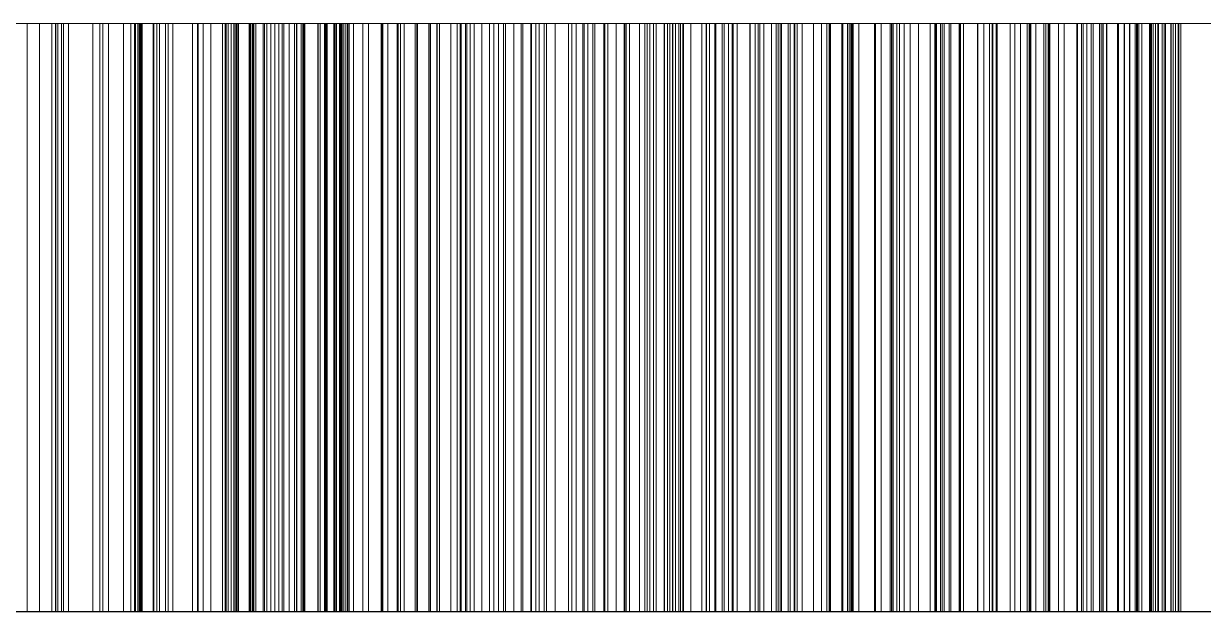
# Model space of a CAD drawing. Header units: millimetres. Extents: x 40 to 1360, y 134 to 546.
# Drawn here: x 325.8416 to 326.2435, y 195.85 to 196.05 of the extents above; entities that cross this region are included whole.
import ezdxf

# ---------------------------------------------------------------- set-up
doc = ezdxf.new("R2010")
doc.units = ezdxf.units.MM
doc.linetypes.add('WP_HIDDEN', pattern=[2.3, 1.5, -0.8])
doc.layers.add('HIDDEN', color=7, linetype='WP_HIDDEN', lineweight=13)
doc.layers.add('VISIBLE', color=7, linetype='CONTINUOUS', lineweight=25)

msp = doc.modelspace()

# ---------------------------------------------------------------- linework, layer by layer
at = {"layer": 'HIDDEN', "ltscale": 2}
for p, q in [((326.1318, 196.05), (325.06045, 196.05)), ((325.27208, 196.05), (326.1318, 196.05)), ((325.80106, 196.05), (325.84283, 196.05)), ((325.84701, 196.05), (325.81701, 196.05)), ((325.81708, 196.05), (325.88697, 196.05)), ((325.81767, 196.05), (325.85244, 196.05)), ((325.82199, 196.05), (325.88165, 196.05)), ((325.85517, 196.05), (325.82318, 196.05)), ((325.85259, 196.05), (325.82318, 196.05)), ((325.8278, 196.05), (325.85326, 196.05)), ((325.828, 196.05), (325.87059, 196.05)), ((325.85696, 196.05), (325.83025, 196.05)), ((325.88794, 196.05), (325.83539, 196.05)), ((325.85124, 196.05), (325.83626, 196.05)), ((325.84042, 196.05), (325.85449, 196.05)), ((325.84078, 196.05), (325.85518, 196.05)), ((325.88119, 196.05), (325.84163, 196.05)), ((325.84283, 196.05), (325.88059, 196.05)), ((325.84283, 195.85), (325.84283, 196.05)), ((325.84701, 195.85), (325.84701, 196.05)), ((325.87937, 196.05), (325.84701, 196.05)), ((325.85124, 195.85), (325.85124, 196.05)), ((325.86519, 196.05), (325.85124, 196.05)), ((325.85244, 195.85), (325.85244, 196.05)), ((325.85244, 196.05), (325.88603, 196.05)), ((325.88132, 196.05), (325.85259, 196.05)), ((325.85259, 195.85), (325.85259, 196.05)), ((325.85326, 195.85), (325.85326, 196.05)), ((325.85326, 196.05), (325.87571, 196.05)), ((325.85449, 196.05), (325.86759, 196.05)), ((325.85449, 195.85), (325.85449, 196.05)), ((325.85517, 195.85), (325.85517, 196.05)), ((325.88573, 196.05), (325.85517, 196.05)), ((325.85518, 195.85), (325.85518, 196.05)), ((325.85518, 196.05), (325.86859, 196.05)), ((325.88202, 196.05), (325.85696, 196.05)), ((325.85696, 195.85), (325.85696, 196.05)), ((325.86519, 195.85), (325.86519, 196.05)), ((325.87811, 196.05), (325.86519, 196.05)), ((325.86759, 196.05), (325.87971, 196.05)), ((325.86759, 195.85), (325.86759, 196.05)), ((325.86859, 195.85), (325.86859, 196.05)), ((325.86859, 196.05), (325.881, 196.05)), ((325.87059, 195.85), (325.87059, 196.05)), ((325.87059, 196.05), (325.91062, 196.05)), ((325.87571, 195.85), (325.87571, 196.05)), ((325.87571, 196.05), (325.89919, 196.05)), ((325.87811, 195.85), (325.87811, 196.05)), ((325.88999, 196.05), (325.87811, 196.05)), ((325.87937, 195.85), (325.87937, 196.05)), ((325.91408, 196.05), (325.87937, 196.05)), ((325.87971, 196.05), (325.89087, 196.05)), ((325.87971, 195.85), (325.87971, 196.05)), ((325.88059, 196.05), (325.91434, 196.05)), ((325.88059, 195.85), (325.88059, 196.05)), ((325.881, 195.85), (325.881, 196.05)), ((325.881, 196.05), (325.89242, 196.05)), ((325.91396, 196.05), (325.88119, 196.05)), ((325.88119, 195.85), (325.88119, 196.05)), ((325.90936, 196.05), (325.88132, 196.05)), ((325.88132, 195.85), (325.88132, 196.05)), ((325.88165, 195.85), (325.88165, 196.05)), ((325.88165, 196.05), (326.16657, 196.05)), ((325.90542, 196.05), (325.88202, 196.05)), ((325.88202, 195.85), (325.88202, 196.05)), ((325.88573, 195.85), (325.88573, 196.05)), ((325.91487, 196.05), (325.88573, 196.05)), ((325.88603, 195.85), (325.88603, 196.05)), ((325.88603, 196.05), (325.91843, 196.05)), ((325.88697, 195.85), (325.88697, 196.05)), ((325.88697, 196.05), (325.92003, 196.05)), ((325.88794, 195.85), (325.88794, 196.05)), ((325.93617, 196.05), (325.88794, 196.05)), ((325.88999, 195.85), (325.88999, 196.05)), ((325.90084, 196.05), (325.88999, 196.05)), ((325.89087, 196.05), (325.90106, 196.05)), ((325.89087, 195.85), (325.89087, 196.05)), ((325.89242, 195.85), (325.89242, 196.05)), ((325.89242, 196.05), (325.90285, 196.05)), ((325.89919, 195.85), (325.89919, 196.05)), ((325.89919, 196.05), (325.92371, 196.05)), ((325.90084, 195.85), (325.90084, 196.05)), ((325.91066, 196.05), (325.90084, 196.05)), ((325.90106, 196.05), (325.91027, 196.05)), ((325.90106, 195.85), (325.90106, 196.05)), ((325.90285, 195.85), (325.90285, 196.05)), ((325.90285, 196.05), (325.91228, 196.05)), ((325.92718, 196.05), (325.90542, 196.05)), ((325.90542, 195.85), (325.90542, 196.05)), ((325.93671, 196.05), (325.90936, 196.05)), ((325.90936, 195.85), (325.90936, 196.05)), ((325.91027, 196.05), (325.91852, 196.05)), ((325.91027, 195.85), (325.91027, 196.05)), ((325.91062, 195.85), (325.91062, 196.05)), ((325.91062, 196.05), (325.94818, 196.05)), ((325.91066, 195.85), (325.91066, 196.05)), ((325.91944, 196.05), (325.91066, 196.05)), ((325.91319, 196.05), (325.91127, 196.05)), ((325.91127, 196.05), (325.91338, 196.05)), ((325.91127, 195.85), (325.91127, 196.05)), ((325.91228, 195.85), (325.91228, 196.05)), ((325.91228, 196.05), (325.92072, 196.05)), ((325.91893, 196.05), (325.91319, 196.05)), ((325.91319, 195.85), (325.91319, 196.05)), ((325.91338, 196.05), (325.9197, 196.05)), ((325.91338, 195.85), (325.91338, 196.05)), ((325.94496, 196.05), (325.91396, 196.05)), ((325.91396, 195.85), (325.91396, 196.05)), ((325.91408, 195.85), (325.91408, 196.05)), ((325.95115, 196.05), (325.91408, 196.05)), ((325.91434, 196.05), (325.92971, 196.05)), ((325.91434, 195.85), (325.91434, 196.05)), ((325.91487, 195.85), (325.91487, 196.05)), ((325.94259, 196.05), (325.91487, 196.05)), ((325.91843, 195.85), (325.91843, 196.05)), ((325.91843, 196.05), (325.94966, 196.05)), ((325.91852, 196.05), (325.9258, 196.05)), ((325.91852, 195.85), (325.91852, 196.05)), ((325.92324, 196.05), (325.91893, 196.05)), ((325.91893, 195.85), (325.91893, 196.05)), ((325.91944, 195.85), (325.91944, 196.05)), ((325.93391, 196.05), (325.91944, 196.05)), ((325.9197, 196.05), (325.92444, 196.05)), ((325.9197, 195.85), (325.9197, 196.05)), ((325.92003, 195.85), (325.92003, 196.05)), ((325.92003, 196.05), (325.95182, 196.05)), ((325.92072, 195.85), (325.92072, 196.05)), ((325.92072, 196.05), (325.93463, 196.05)), ((325.92851, 196.05), (325.92324, 196.05)), ((325.92324, 195.85), (325.92324, 196.05)), ((325.92371, 195.85), (325.92371, 196.05)), ((325.92371, 196.05), (325.94925, 196.05)), ((325.92444, 196.05), (325.93024, 196.05)), ((325.92444, 195.85), (325.92444, 196.05)), ((325.9258, 196.05), (325.9321, 196.05)), ((325.9258, 195.85), (325.9258, 196.05)), ((325.94728, 196.05), (325.92718, 196.05)), ((325.92718, 195.85), (325.92718, 196.05)), ((325.93473, 196.05), (325.92851, 196.05)), ((325.92851, 195.85), (325.92851, 196.05)), ((325.92971, 196.05), (325.94407, 196.05)), ((325.92971, 195.85), (325.92971, 196.05)), ((325.93024, 196.05), (325.93709, 196.05)), ((325.93024, 195.85), (325.93024, 196.05)), ((325.9321, 196.05), (325.93744, 196.05)), ((325.9321, 195.85), (325.9321, 196.05)), ((325.93391, 195.85), (325.93391, 196.05)), ((325.94424, 196.05), (325.93391, 196.05)), ((325.93463, 195.85), (325.93463, 196.05)), ((325.93463, 196.05), (325.94456, 196.05)), ((325.94191, 196.05), (325.93473, 196.05)), ((325.93473, 195.85), (325.93473, 196.05)), ((325.93617, 195.85), (325.93617, 196.05)), ((325.9801, 196.05), (325.93617, 196.05)), ((325.96337, 196.05), (325.93671, 196.05)), ((325.93671, 195.85), (325.93671, 196.05)), ((325.93709, 196.05), (325.94499, 196.05)), ((325.93709, 195.85), (325.93709, 196.05)), ((325.93744, 196.05), (325.9418, 196.05)), ((325.93744, 195.85), (325.93744, 196.05)), ((325.9418, 196.05), (325.94763, 196.05)), ((325.9418, 195.85), (325.9418, 196.05)), ((325.95005, 196.05), (325.94191, 196.05)), ((325.94191, 195.85), (325.94191, 196.05)), ((325.94259, 195.85), (325.94259, 196.05)), ((325.96888, 196.05), (325.94259, 196.05)), ((325.94407, 196.05), (325.97006, 196.05)), ((325.94407, 195.85), (325.94407, 196.05)), ((325.94424, 195.85), (325.94424, 196.05)), ((325.95044, 196.05), (325.94424, 196.05)), ((325.94456, 195.85), (325.94456, 196.05)), ((325.94456, 196.05), (325.95052, 196.05)), ((325.97555, 196.05), (325.94496, 196.05)), ((325.94496, 195.85), (325.94496, 196.05)), ((325.94499, 196.05), (325.95395, 196.05)), ((325.94499, 195.85), (325.94499, 196.05)), ((325.96573, 196.05), (325.94728, 196.05)), ((325.94728, 195.85), (325.94728, 196.05)), ((325.94763, 196.05), (325.94957, 196.05)), ((325.94763, 195.85), (325.94763, 196.05)), ((326.22585, 196.05), (325.9481, 196.05)), ((325.9481, 195.85), (325.9481, 196.05)), ((325.9481, 196.05), (325.95203, 196.05)), ((325.94818, 195.85), (325.94818, 196.05)), ((325.94818, 196.05), (325.98332, 196.05)), ((325.94925, 195.85), (325.94925, 196.05)), ((325.94925, 196.05), (325.97582, 196.05)), ((325.94957, 195.85), (325.94957, 196.05)), ((325.94966, 195.85), (325.94966, 196.05)), ((325.94966, 196.05), (325.9797, 196.05)), ((325.95914, 196.05), (325.95005, 196.05)), ((325.95005, 195.85), (325.95005, 196.05)), ((325.95044, 195.85), (325.95044, 196.05)), ((325.9525, 196.05), (325.95044, 196.05)), ((325.95052, 195.85), (325.95052, 196.05)), ((325.95052, 196.05), (325.9525, 196.05)), ((325.95115, 195.85), (325.95115, 196.05)), ((325.99064, 196.05), (325.95115, 196.05)), ((325.95182, 195.85), (325.95182, 196.05)), ((325.95182, 196.05), (325.98236, 196.05)), ((325.95203, 195.85), (325.95203, 196.05)), ((325.95203, 196.05), (325.9572, 196.05)), ((325.9525, 195.85), (325.9525, 196.05)), ((325.95395, 196.05), (325.96396, 196.05)), ((325.95395, 195.85), (325.95395, 196.05)), ((325.9572, 195.85), (325.9572, 196.05)), ((325.9572, 196.05), (325.96362, 196.05)), ((325.96919, 196.05), (325.95914, 196.05)), ((325.95914, 195.85), (325.95914, 196.05)), ((325.98934, 196.05), (325.96337, 196.05)), ((325.96337, 195.85), (325.96337, 196.05)), ((325.96362, 195.85), (325.96362, 196.05)), ((325.96362, 196.05), (325.97129, 196.05)), ((325.96396, 196.05), (325.97502, 196.05)), ((325.96396, 195.85), (325.96396, 196.05)), ((325.98253, 196.05), (325.96573, 196.05)), ((325.96573, 195.85), (325.96573, 196.05)), ((325.96888, 195.85), (325.96888, 196.05)), ((325.99375, 196.05), (325.96888, 196.05)), ((325.9802, 196.05), (325.96919, 196.05)), ((325.96919, 195.85), (325.96919, 196.05)), ((325.97006, 196.05), (325.99258, 196.05)), ((325.97006, 195.85), (325.97006, 196.05)), ((325.97129, 195.85), (325.97129, 196.05)), ((325.97129, 196.05), (325.9802, 196.05)), ((325.97502, 196.05), (325.98714, 196.05)), ((325.97502, 195.85), (325.97502, 196.05)), ((326.00573, 196.05), (325.97555, 196.05)), ((325.97555, 195.85), (325.97555, 196.05)), ((325.97582, 195.85), (325.97582, 196.05)), ((325.97582, 196.05), (326.00343, 196.05)), ((325.9797, 195.85), (325.9797, 196.05)), ((325.9797, 196.05), (326.00856, 196.05)), ((325.9801, 195.85), (325.9801, 196.05)), ((326.0197, 196.05), (325.9801, 196.05)), ((325.9802, 195.85), (325.9802, 196.05)), ((325.9802, 196.05), (325.99036, 196.05)), ((325.99217, 196.05), (325.9802, 196.05)), ((325.9802, 195.85), (325.9802, 196.05)), ((325.98236, 195.85), (325.98236, 196.05)), ((325.98236, 196.05), (326.01163, 196.05)), ((325.99767, 196.05), (325.98253, 196.05)), ((325.98253, 195.85), (325.98253, 196.05)), ((325.98332, 195.85), (325.98332, 196.05)), ((325.98332, 196.05), (326.01605, 196.05)), ((325.98714, 196.05), (326.00031, 196.05)), ((325.98714, 195.85), (325.98714, 196.05)), ((326.01462, 196.05), (325.98934, 196.05)), ((325.98934, 195.85), (325.98934, 196.05)), ((325.99036, 195.85), (325.99036, 196.05)), ((325.99036, 196.05), (326.00176, 196.05)), ((325.99064, 195.85), (325.99064, 196.05)), ((326.03259, 196.05), (325.99064, 196.05)), ((326.0051, 196.05), (325.99217, 196.05)), ((325.99217, 195.85), (325.99217, 196.05)), ((325.99258, 196.05), (326.01164, 196.05)), ((325.99258, 195.85), (325.99258, 196.05)), ((325.99375, 195.85), (325.99375, 196.05)), ((326.01719, 196.05), (325.99375, 196.05)), ((325.99512, 195.85), (325.99512, 196.05)), ((325.99512, 196.05), (326.24349, 196.05)), ((326.20381, 196.05), (325.99512, 196.05)), ((326.0111, 196.05), (325.99767, 196.05)), ((325.99767, 195.85), (325.99767, 196.05)), ((326.00031, 196.05), (326.01453, 196.05)), ((326.00031, 195.85), (326.00031, 196.05)), ((326.00176, 195.85), (326.00176, 196.05)), ((326.00176, 196.05), (326.01441, 196.05)), ((326.00343, 195.85), (326.00343, 196.05)), ((326.00343, 196.05), (326.03207, 196.05)), ((326.01898, 196.05), (326.0051, 196.05)), ((326.0051, 195.85), (326.0051, 196.05)), ((326.03549, 196.05), (326.00573, 196.05)), ((326.00573, 195.85), (326.00573, 196.05)), ((326.00856, 195.85), (326.00856, 196.05)), ((326.00856, 196.05), (326.03623, 196.05)), ((326.02273, 196.05), (326.0111, 196.05)), ((326.0111, 195.85), (326.0111, 196.05)), ((326.01163, 195.85), (326.01163, 196.05)), ((326.01163, 196.05), (326.03963, 196.05)), ((326.01164, 196.05), (326.02723, 196.05)), ((326.01164, 195.85), (326.01164, 196.05)), ((326.01441, 195.85), (326.01441, 196.05)), ((326.01441, 196.05), (326.02831, 196.05)), ((326.01453, 196.05), (326.02981, 196.05)), ((326.01453, 195.85), (326.01453, 196.05)), ((326.03921, 196.05), (326.01462, 196.05)), ((326.01462, 195.85), (326.01462, 196.05)), ((326.01605, 195.85), (326.01605, 196.05)), ((326.01605, 196.05), (326.04638, 196.05)), ((326.01719, 195.85), (326.01719, 196.05)), ((326.03921, 196.05), (326.01719, 196.05)), ((326.03382, 196.05), (326.01898, 196.05)), ((326.01898, 195.85), (326.01898, 196.05)), ((326.0197, 195.85), (326.0197, 196.05)), ((326.05621, 196.05), (326.0197, 196.05)), ((326.03258, 196.05), (326.02273, 196.05)), ((326.02273, 195.85), (326.02273, 196.05)), ((326.02723, 196.05), (326.03936, 196.05)), ((326.02723, 195.85), (326.02723, 196.05)), ((326.02831, 195.85), (326.02831, 196.05)), ((326.02831, 196.05), (326.04345, 196.05)), ((326.02981, 196.05), (326.04614, 196.05)), ((326.02981, 195.85), (326.02981, 196.05)), ((326.03207, 195.85), (326.03207, 196.05)), ((326.03207, 196.05), (326.06173, 196.05)), ((326.04063, 196.05), (326.03258, 196.05)), ((326.03258, 195.85), (326.03258, 196.05)), ((326.03259, 195.85), (326.03259, 196.05)), ((326.07702, 196.05), (326.03259, 196.05)), ((326.06535, 196.05), (326.03382, 196.05)), ((326.03382, 195.85), (326.03382, 196.05)), ((326.06484, 196.05), (326.03549, 196.05)), ((326.03549, 195.85), (326.03549, 196.05)), ((326.03623, 195.85), (326.03623, 196.05)), ((326.03623, 196.05), (326.06273, 196.05)), ((326.03921, 195.85), (326.03921, 196.05)), ((326.05995, 196.05), (326.03921, 196.05)), ((326.0627, 196.05), (326.03921, 196.05)), ((326.03936, 196.05), (326.04802, 196.05)), ((326.03936, 195.85), (326.03936, 196.05)), ((326.03963, 195.85), (326.03963, 196.05)), ((326.03963, 196.05), (326.06638, 196.05)), ((326.0469, 196.05), (326.04063, 196.05)), ((326.04063, 195.85), (326.04063, 196.05)), ((326.04345, 195.85), (326.04345, 196.05)), ((326.04345, 196.05), (326.05983, 196.05)), ((326.04614, 196.05), (326.07411, 196.05)), ((326.04614, 195.85), (326.04614, 196.05)), ((326.04638, 195.85), (326.04638, 196.05)), ((326.04638, 196.05), (326.07429, 196.05)), ((326.05137, 196.05), (326.0469, 196.05)), ((326.0469, 195.85), (326.0469, 196.05)), ((326.04802, 196.05), (326.05322, 196.05)), ((326.04802, 195.85), (326.04802, 196.05)), ((326.05406, 196.05), (326.05137, 196.05)), ((326.05137, 195.85), (326.05137, 196.05)), ((326.05322, 196.05), (326.05495, 196.05)), ((326.05322, 195.85), (326.05322, 196.05)), ((326.05495, 196.05), (326.05406, 196.05)), ((326.05406, 195.85), (326.05406, 196.05)), ((326.05495, 195.85), (326.05495, 196.05)), ((326.05621, 195.85), (326.05621, 196.05)), ((326.09084, 196.05), (326.05621, 196.05)), ((326.33465, 196.05), (326.05708, 196.05)), ((326.05708, 195.85), (326.05708, 196.05)), ((326.05708, 196.05), (326.061, 196.05)), ((326.33754, 196.05), (326.05979, 196.05)), ((326.05979, 195.85), (326.05979, 196.05)), ((326.05979, 196.05), (326.06372, 196.05)), ((326.05983, 195.85), (326.05983, 196.05)), ((326.05983, 196.05), (326.07747, 196.05)), ((326.05995, 195.85), (326.05995, 196.05)), ((326.07953, 196.05), (326.05995, 196.05)), ((326.061, 195.85), (326.061, 196.05)), ((326.061, 196.05), (326.06617, 196.05)), ((326.06173, 195.85), (326.06173, 196.05)), ((326.06173, 196.05), (326.09243, 196.05)), ((326.08468, 196.05), (326.0627, 196.05)), ((326.0627, 195.85), (326.0627, 196.05)), ((326.06273, 195.85), (326.06273, 196.05)), ((326.06273, 196.05), (326.08337, 196.05)), ((326.06372, 195.85), (326.06372, 196.05)), ((326.06372, 196.05), (326.06889, 196.05)), ((326.09378, 196.05), (326.06484, 196.05)), ((326.06484, 195.85), (326.06484, 196.05)), ((326.08178, 196.05), (326.06535, 196.05)), ((326.06535, 195.85), (326.06535, 196.05)), ((326.06617, 195.85), (326.06617, 196.05)), ((326.06617, 196.05), (326.07259, 196.05)), ((326.06638, 195.85), (326.06638, 196.05)), ((326.06638, 196.05), (326.09186, 196.05)), ((326.06889, 195.85), (326.06889, 196.05)), ((326.06889, 196.05), (326.07531, 196.05)), ((326.07259, 195.85), (326.07259, 196.05)), ((326.07259, 196.05), (326.08025, 196.05)), ((326.07411, 196.05), (326.08894, 196.05)), ((326.07411, 195.85), (326.07411, 196.05)), ((326.07429, 195.85), (326.07429, 196.05)), ((326.07429, 196.05), (326.09979, 196.05)), ((326.07531, 195.85), (326.07531, 196.05)), ((326.07531, 196.05), (326.08298, 196.05)), ((326.07702, 195.85), (326.07702, 196.05)), ((326.12391, 196.05), (326.07702, 196.05)), ((326.07747, 195.85), (326.07747, 196.05)), ((326.07747, 196.05), (326.09635, 196.05)), ((326.07953, 195.85), (326.07953, 196.05)), ((326.09797, 196.05), (326.07953, 196.05)), ((326.08025, 195.85), (326.08025, 196.05)), ((326.08025, 196.05), (326.08916, 196.05)), ((326.09867, 196.05), (326.08178, 196.05)), ((326.08178, 195.85), (326.08178, 196.05)), ((326.08298, 195.85), (326.08298, 196.05)), ((326.08298, 196.05), (326.09189, 196.05)), ((326.08337, 195.85), (326.08337, 196.05)), ((326.08337, 196.05), (326.10268, 196.05)), ((326.10514, 196.05), (326.08468, 196.05)), ((326.08468, 195.85), (326.08468, 196.05)), ((326.08894, 196.05), (326.10433, 196.05)), ((326.08894, 195.85), (326.08894, 196.05)), ((326.08916, 195.85), (326.08916, 196.05)), ((326.08916, 196.05), (326.09931, 196.05)), ((326.09084, 195.85), (326.09084, 196.05)), ((326.12359, 196.05), (326.09084, 196.05)), ((326.09186, 195.85), (326.09186, 196.05)), ((326.09186, 196.05), (326.11608, 196.05)), ((326.09189, 195.85), (326.09189, 196.05)), ((326.09189, 196.05), (326.10205, 196.05)), ((326.09243, 195.85), (326.09243, 196.05)), ((326.09243, 196.05), (326.12416, 196.05)), ((326.1223, 196.05), (326.09378, 196.05)), ((326.09378, 195.85), (326.09378, 196.05)), ((326.09635, 195.85), (326.09635, 196.05)), ((326.09635, 196.05), (326.11647, 196.05)), ((326.09797, 195.85), (326.09797, 196.05)), ((326.11526, 196.05), (326.09797, 196.05)), ((326.116, 196.05), (326.09867, 196.05)), ((326.09867, 195.85), (326.09867, 196.05)), ((326.09931, 195.85), (326.09931, 196.05)), ((326.09931, 196.05), (326.11071, 196.05)), ((326.09979, 195.85), (326.09979, 196.05)), ((326.09979, 196.05), (326.12288, 196.05)), ((326.10205, 195.85), (326.10205, 196.05)), ((326.10205, 196.05), (326.11345, 196.05)), ((326.10268, 195.85), (326.10268, 196.05)), ((326.10268, 196.05), (326.12066, 196.05)), ((326.10407, 195.85), (326.10407, 196.05)), ((326.10407, 196.05), (326.35227, 196.05)), ((326.31262, 196.05), (326.10407, 196.05)), ((326.10433, 196.05), (326.1203, 196.05)), ((326.10433, 195.85), (326.10433, 196.05)), ((326.12408, 196.05), (326.10514, 196.05)), ((326.10514, 195.85), (326.10514, 196.05)), ((326.10681, 195.85), (326.10681, 196.05)), ((326.10681, 196.05), (326.35518, 196.05)), ((326.3155, 196.05), (326.10681, 196.05)), ((326.11071, 195.85), (326.11071, 196.05)), ((326.11071, 196.05), (326.12335, 196.05)), ((326.11345, 195.85), (326.11345, 196.05)), ((326.11345, 196.05), (326.1261, 196.05)), ((326.11526, 195.85), (326.11526, 196.05)), ((326.13141, 196.05), (326.11526, 196.05)), ((326.13378, 196.05), (326.116, 196.05)), ((326.116, 195.85), (326.116, 196.05)), ((326.11608, 195.85), (326.11608, 196.05)), ((326.11608, 196.05), (326.13904, 196.05)), ((326.11647, 195.85), (326.11647, 196.05)), ((326.11647, 196.05), (326.13784, 196.05)), ((326.1203, 196.05), (326.13683, 196.05)), ((326.1203, 195.85), (326.1203, 196.05)), ((326.12066, 195.85), (326.12066, 196.05)), ((326.12066, 196.05), (326.13731, 196.05)), ((326.15041, 196.05), (326.1223, 196.05)), ((326.1223, 195.85), (326.1223, 196.05)), ((326.12288, 195.85), (326.12288, 196.05)), ((326.12288, 196.05), (326.14355, 196.05)), ((326.12335, 195.85), (326.12335, 196.05)), ((326.12335, 196.05), (326.13723, 196.05)), ((326.12359, 195.85), (326.12359, 196.05)), ((326.15445, 196.05), (326.12359, 196.05)), ((326.12391, 195.85), (326.12391, 196.05)), ((326.17328, 196.05), (326.12391, 196.05)), ((326.14151, 196.05), (326.12408, 196.05)), ((326.12408, 195.85), (326.12408, 196.05)), ((326.12416, 195.85), (326.12416, 196.05)), ((326.12416, 196.05), (326.15692, 196.05)), ((326.1261, 195.85), (326.1261, 196.05)), ((326.1261, 196.05), (326.14, 196.05)), ((326.13141, 195.85), (326.13141, 196.05)), ((326.1464, 196.05), (326.13141, 196.05)), ((326.1318, 195.85), (326.1318, 196.05)), ((326.15201, 196.05), (326.13378, 196.05)), ((326.13378, 195.85), (326.13378, 196.05)), ((326.13683, 196.05), (326.15393, 196.05)), ((326.13683, 195.85), (326.13683, 196.05)), ((326.13723, 195.85), (326.13723, 196.05)), ((326.13723, 196.05), (326.15236, 196.05)), ((326.13731, 195.85), (326.13731, 196.05)), ((326.13731, 196.05), (326.15262, 196.05)), ((326.13784, 195.85), (326.13784, 196.05)), ((326.13784, 196.05), (326.16045, 196.05)), ((326.13904, 195.85), (326.13904, 196.05)), ((326.13904, 196.05), (326.16074, 196.05)), ((326.14, 195.85), (326.14, 196.05)), ((326.14, 196.05), (326.15514, 196.05)), ((326.15742, 196.05), (326.14151, 196.05)), ((326.14151, 195.85), (326.14151, 196.05)), ((326.14355, 195.85), (326.14355, 196.05)), ((326.14355, 196.05), (326.16181, 196.05)), ((326.1464, 195.85), (326.1464, 196.05)), ((326.16025, 196.05), (326.1464, 196.05)), ((326.52492, 196.05), (326.15041, 196.05)), ((326.15041, 195.85), (326.15041, 196.05)), ((326.17068, 196.05), (326.15201, 196.05)), ((326.15201, 195.85), (326.15201, 196.05)), ((326.15236, 195.85), (326.15236, 196.05)), ((326.15236, 196.05), (326.16874, 196.05)), ((326.15262, 195.85), (326.15262, 196.05)), ((326.15262, 196.05), (326.16661, 196.05)), ((326.15393, 196.05), (326.17159, 196.05)), ((326.15393, 195.85), (326.15393, 196.05)), ((326.15445, 195.85), (326.15445, 196.05)), ((326.18344, 196.05), (326.15445, 196.05)), ((326.15514, 195.85), (326.15514, 196.05)), ((326.15514, 196.05), (326.17153, 196.05)), ((326.15692, 195.85), (326.15692, 196.05)), ((326.15692, 196.05), (326.19071, 196.05)), ((326.17182, 196.05), (326.15742, 196.05)), ((326.15742, 195.85), (326.15742, 196.05)), ((326.16025, 195.85), (326.16025, 196.05)), ((326.17295, 196.05), (326.16025, 196.05)), ((326.16045, 195.85), (326.16045, 196.05)), ((326.16045, 196.05), (326.18411, 196.05)), ((326.16074, 195.85), (326.16074, 196.05)), ((326.16074, 196.05), (326.18118, 196.05)), ((326.16181, 195.85), (326.16181, 196.05)), ((326.16181, 196.05), (326.17763, 196.05)), ((326.16657, 195.85), (326.16657, 196.05)), ((326.16657, 196.05), (326.52492, 196.05)), ((326.16661, 195.85), (326.16661, 196.05)), ((326.16661, 196.05), (326.17926, 196.05)), ((326.16874, 195.85), (326.16874, 196.05)), ((326.16874, 196.05), (326.18636, 196.05)), ((326.1898, 196.05), (326.17068, 196.05)), ((326.17068, 195.85), (326.17068, 196.05)), ((326.17153, 195.85), (326.17153, 196.05)), ((326.17153, 196.05), (326.18916, 196.05)), ((326.17159, 196.05), (326.18982, 196.05)), ((326.17159, 195.85), (326.17159, 196.05)), ((326.1847, 196.05), (326.17182, 196.05)), ((326.17182, 195.85), (326.17182, 196.05)), ((326.17295, 195.85), (326.17295, 196.05)), ((326.18431, 196.05), (326.17295, 196.05)), ((326.17328, 195.85), (326.17328, 196.05)), ((326.22511, 196.05), (326.17328, 196.05)), ((326.17763, 195.85), (326.17763, 196.05)), ((326.17763, 196.05), (326.19102, 196.05)), ((326.17926, 195.85), (326.17926, 196.05)), ((326.17926, 196.05), (326.19058, 196.05)), ((326.18118, 195.85), (326.18118, 196.05)), ((326.18118, 196.05), (326.20035, 196.05)), ((326.18344, 195.85), (326.18344, 196.05)), ((326.21054, 196.05), (326.18344, 196.05)), ((326.18411, 195.85), (326.18411, 196.05)), ((326.18411, 196.05), (326.20862, 196.05)), ((326.18431, 195.85), (326.18431, 196.05)), ((326.19416, 196.05), (326.18431, 196.05)), ((326.19607, 196.05), (326.1847, 196.05)), ((326.1847, 195.85), (326.1847, 196.05)), ((326.18636, 195.85), (326.18636, 196.05)), ((326.18636, 196.05), (326.20523, 196.05)), ((326.18916, 195.85), (326.18916, 196.05)), ((326.18916, 196.05), (326.20804, 196.05)), ((326.20937, 196.05), (326.1898, 196.05)), ((326.1898, 195.85), (326.1898, 196.05)), ((326.18982, 196.05), (326.20861, 196.05)), ((326.18982, 195.85), (326.18982, 196.05)), ((326.19058, 195.85), (326.19058, 196.05)), ((326.19058, 196.05), (326.20057, 196.05)), ((326.19071, 195.85), (326.19071, 196.05)), ((326.19071, 196.05), (326.22554, 196.05)), ((326.19102, 195.85), (326.19102, 196.05)), ((326.19102, 196.05), (326.20197, 196.05)), ((326.19117, 195.85), (326.19117, 196.05)), ((326.19117, 196.05), (326.48846, 196.05)), ((326.19416, 195.85), (326.19416, 196.05)), ((326.2025, 196.05), (326.19416, 196.05)), ((326.20592, 196.05), (326.19607, 196.05)), ((326.19607, 195.85), (326.19607, 196.05)), ((326.20035, 195.85), (326.20035, 196.05)), ((326.20035, 196.05), (326.21831, 196.05)), ((326.20057, 195.85), (326.20057, 196.05)), ((326.20057, 196.05), (326.20923, 196.05)), ((326.20197, 195.85), (326.20197, 196.05)), ((326.20197, 196.05), (326.21049, 196.05)), ((326.2025, 195.85), (326.2025, 196.05)), ((326.20932, 196.05), (326.2025, 196.05)), ((326.20381, 195.85), (326.20381, 196.05)), ((327.27515, 196.05), (326.20381, 196.05)), ((326.20523, 195.85), (326.20523, 196.05)), ((326.20523, 196.05), (326.22534, 196.05)), ((326.21426, 196.05), (326.20592, 196.05)), ((326.20592, 195.85), (326.20592, 196.05)), ((326.20804, 195.85), (326.20804, 196.05)), ((326.20804, 196.05), (326.22816, 196.05)), ((326.20861, 196.05), (326.22798, 196.05)), ((326.20861, 195.85), (326.20861, 196.05)), ((326.20862, 195.85), (326.20862, 196.05)), ((326.20862, 196.05), (326.23397, 196.05)), ((326.20923, 195.85), (326.20923, 196.05)), ((326.20923, 196.05), (326.21655, 196.05)), ((326.20932, 195.85), (326.20932, 196.05)), ((326.21462, 196.05), (326.20932, 196.05)), ((326.22939, 196.05), (326.20937, 196.05)), ((326.20937, 195.85), (326.20937, 196.05)), ((326.21049, 195.85), (326.21049, 196.05)), ((326.21049, 196.05), (326.21657, 196.05)), ((326.21054, 195.85), (326.21054, 196.05)), ((326.23576, 196.05), (326.21054, 196.05)), ((326.22108, 196.05), (326.21426, 196.05)), ((326.21426, 195.85), (326.21426, 196.05)), ((326.21462, 195.85), (326.21462, 196.05)), ((326.21841, 196.05), (326.21462, 196.05)), ((326.21655, 195.85), (326.21655, 196.05)), ((326.21655, 196.05), (326.22255, 196.05)), ((326.21657, 195.85), (326.21657, 196.05)), ((326.21657, 196.05), (326.22023, 196.05)), ((326.21831, 195.85), (326.21831, 196.05)), ((326.21831, 196.05), (326.23511, 196.05)), ((326.21841, 195.85), (326.21841, 196.05)), ((326.22069, 196.05), (326.21841, 196.05)), ((326.22023, 195.85), (326.22023, 196.05)), ((326.22023, 196.05), (326.22144, 196.05)), ((326.22069, 195.85), (326.22069, 196.05)), ((326.22144, 196.05), (326.22069, 196.05)), ((326.22638, 196.05), (326.22108, 196.05)), ((326.22108, 195.85), (326.22108, 196.05)), ((326.22144, 195.85), (326.22144, 196.05)), ((326.22255, 195.85), (326.22255, 196.05)), ((326.22255, 196.05), (326.22721, 196.05)), ((326.22511, 195.85), (326.22511, 196.05)), ((326.27942, 196.05), (326.22511, 196.05)), ((326.22534, 195.85), (326.22534, 196.05)), ((326.22534, 196.05), (326.24669, 196.05)), ((326.22554, 195.85), (326.22554, 196.05)), ((326.22554, 196.05), (326.26139, 196.05)), ((326.22585, 195.85), (326.22585, 196.05)), ((326.23484, 196.05), (326.22585, 196.05)), ((326.23017, 196.05), (326.22638, 196.05)), ((326.22638, 195.85), (326.22638, 196.05)), ((326.22721, 195.85), (326.22721, 196.05)), ((326.22721, 196.05), (326.23054, 196.05)), ((326.22798, 196.05), (326.24791, 196.05)), ((326.22798, 195.85), (326.22798, 196.05)), ((326.22816, 195.85), (326.22816, 196.05)), ((326.22816, 196.05), (326.24953, 196.05)), ((326.24986, 196.05), (326.22939, 196.05)), ((326.22939, 195.85), (326.22939, 196.05)), ((326.23244, 196.05), (326.23017, 196.05)), ((326.23017, 195.85), (326.23017, 196.05)), ((326.23054, 195.85), (326.23054, 196.05)), ((326.23054, 196.05), (326.23253, 196.05)), ((326.2332, 196.05), (326.23244, 196.05)), ((326.23244, 195.85), (326.23244, 196.05)), ((326.23253, 195.85), (326.23253, 196.05)), ((326.23253, 196.05), (326.2332, 196.05)), ((326.2332, 195.85), (326.2332, 196.05)), ((326.23397, 195.85), (326.23397, 196.05)), ((326.23397, 196.05), (326.26016, 196.05)), ((326.23484, 195.85), (326.23484, 196.05)), ((326.24638, 196.05), (326.23484, 196.05)), ((326.23511, 195.85), (326.23511, 196.05)), ((326.23511, 196.05), (326.25076, 196.05)), ((326.23576, 195.85), (326.23576, 196.05)), ((326.25909, 196.05), (326.23576, 196.05)), ((326.1318, 195.85), (325.06045, 195.85)), ((325.27208, 195.85), (326.1318, 195.85)), ((325.80106, 195.85), (325.84283, 195.85)), ((325.84701, 195.85), (325.81701, 195.85)), ((325.81708, 195.85), (325.88697, 195.85)), ((325.81767, 195.85), (325.85244, 195.85)), ((325.82199, 195.85), (325.88165, 195.85)), ((325.85517, 195.85), (325.82318, 195.85)), ((325.85259, 195.85), (325.82318, 195.85)), ((325.8278, 195.85), (325.85326, 195.85)), ((325.828, 195.85), (325.87059, 195.85)), ((325.85696, 195.85), (325.83025, 195.85)), ((325.88794, 195.85), (325.83539, 195.85)), ((325.85124, 195.85), (325.83626, 195.85)), ((325.84042, 195.85), (325.85449, 195.85)), ((325.84078, 195.85), (325.85518, 195.85)), ((325.88119, 195.85), (325.84163, 195.85)), ((325.84283, 195.85), (325.88059, 195.85)), ((325.87937, 195.85), (325.84701, 195.85)), ((325.86519, 195.85), (325.85124, 195.85)), ((325.85244, 195.85), (325.88603, 195.85)), ((325.88132, 195.85), (325.85259, 195.85)), ((325.85326, 195.85), (325.87571, 195.85)), ((325.85449, 195.85), (325.86759, 195.85)), ((325.88573, 195.85), (325.85517, 195.85)), ((325.85518, 195.85), (325.86859, 195.85)), ((325.88202, 195.85), (325.85696, 195.85)), ((325.87811, 195.85), (325.86519, 195.85)), ((325.86759, 195.85), (325.87971, 195.85)), ((325.86859, 195.85), (325.881, 195.85)), ((325.87059, 195.85), (325.91062, 195.85)), ((325.87571, 195.85), (325.89919, 195.85)), ((325.88999, 195.85), (325.87811, 195.85)), ((325.91408, 195.85), (325.87937, 195.85)), ((325.87971, 195.85), (325.89087, 195.85)), ((325.88059, 195.85), (325.91434, 195.85)), ((325.881, 195.85), (325.89242, 195.85)), ((325.91396, 195.85), (325.88119, 195.85)), ((325.90936, 195.85), (325.88132, 195.85)), ((325.88165, 195.85), (326.16657, 195.85)), ((325.90542, 195.85), (325.88202, 195.85)), ((325.91487, 195.85), (325.88573, 195.85)), ((325.88603, 195.85), (325.91843, 195.85)), ((325.88697, 195.85), (325.92003, 195.85)), ((325.93617, 195.85), (325.88794, 195.85)), ((325.90084, 195.85), (325.88999, 195.85)), ((325.89087, 195.85), (325.90106, 195.85)), ((325.89242, 195.85), (325.90285, 195.85)), ((325.89919, 195.85), (325.92371, 195.85)), ((325.91066, 195.85), (325.90084, 195.85)), ((325.90106, 195.85), (325.91027, 195.85)), ((325.90285, 195.85), (325.91228, 195.85)), ((325.92718, 195.85), (325.90542, 195.85)), ((325.93671, 195.85), (325.90936, 195.85)), ((325.91027, 195.85), (325.91852, 195.85)), ((325.91062, 195.85), (325.94818, 195.85)), ((325.91944, 195.85), (325.91066, 195.85)), ((325.91319, 195.85), (325.91127, 195.85)), ((325.91127, 195.85), (325.91338, 195.85)), ((325.91228, 195.85), (325.92072, 195.85)), ((325.91893, 195.85), (325.91319, 195.85)), ((325.91338, 195.85), (325.9197, 195.85)), ((325.94496, 195.85), (325.91396, 195.85)), ((325.95115, 195.85), (325.91408, 195.85)), ((325.91434, 195.85), (325.92971, 195.85)), ((325.94259, 195.85), (325.91487, 195.85)), ((325.91843, 195.85), (325.94966, 195.85)), ((325.91852, 195.85), (325.9258, 195.85)), ((325.92324, 195.85), (325.91893, 195.85)), ((325.93391, 195.85), (325.91944, 195.85)), ((325.9197, 195.85), (325.92444, 195.85)), ((325.92003, 195.85), (325.95182, 195.85)), ((325.92072, 195.85), (325.93463, 195.85)), ((325.92851, 195.85), (325.92324, 195.85)), ((325.92371, 195.85), (325.94925, 195.85)), ((325.92444, 195.85), (325.93024, 195.85)), ((325.9258, 195.85), (325.9321, 195.85)), ((325.94728, 195.85), (325.92718, 195.85)), ((325.93473, 195.85), (325.92851, 195.85)), ((325.92971, 195.85), (325.94407, 195.85)), ((325.93024, 195.85), (325.93709, 195.85)), ((325.9321, 195.85), (325.93744, 195.85)), ((325.94424, 195.85), (325.93391, 195.85)), ((325.93463, 195.85), (325.94456, 195.85)), ((325.94191, 195.85), (325.93473, 195.85)), ((325.9801, 195.85), (325.93617, 195.85)), ((325.96337, 195.85), (325.93671, 195.85)), ((325.93709, 195.85), (325.94499, 195.85)), ((325.93744, 195.85), (325.9418, 195.85)), ((325.9418, 195.85), (325.94763, 195.85)), ((325.95005, 195.85), (325.94191, 195.85)), ((325.96888, 195.85), (325.94259, 195.85)), ((325.94407, 195.85), (325.97006, 195.85)), ((325.95044, 195.85), (325.94424, 195.85)), ((325.94456, 195.85), (325.95052, 195.85)), ((325.97555, 195.85), (325.94496, 195.85)), ((325.94499, 195.85), (325.95395, 195.85)), ((325.96573, 195.85), (325.94728, 195.85)), ((325.94763, 195.85), (325.94957, 195.85)), ((326.22585, 195.85), (325.9481, 195.85)), ((325.9481, 195.85), (325.95203, 195.85)), ((325.94818, 195.85), (325.98332, 195.85)), ((325.94925, 195.85), (325.97582, 195.85)), ((325.94966, 195.85), (325.9797, 195.85)), ((325.95914, 195.85), (325.95005, 195.85)), ((325.9525, 195.85), (325.95044, 195.85)), ((325.95052, 195.85), (325.9525, 195.85)), ((325.99064, 195.85), (325.95115, 195.85)), ((325.95182, 195.85), (325.98236, 195.85)), ((325.95203, 195.85), (325.9572, 195.85)), ((325.95395, 195.85), (325.96396, 195.85)), ((325.9572, 195.85), (325.96362, 195.85)), ((325.96919, 195.85), (325.95914, 195.85)), ((325.98934, 195.85), (325.96337, 195.85)), ((325.96362, 195.85), (325.97129, 195.85)), ((325.96396, 195.85), (325.97502, 195.85)), ((325.98253, 195.85), (325.96573, 195.85)), ((325.99375, 195.85), (325.96888, 195.85)), ((325.9802, 195.85), (325.96919, 195.85)), ((325.97006, 195.85), (325.99258, 195.85)), ((325.97129, 195.85), (325.9802, 195.85)), ((325.97502, 195.85), (325.98714, 195.85)), ((326.00573, 195.85), (325.97555, 195.85)), ((325.97582, 195.85), (326.00343, 195.85)), ((325.9797, 195.85), (326.00856, 195.85)), ((326.0197, 195.85), (325.9801, 195.85)), ((325.9802, 195.85), (325.99036, 195.85)), ((325.99217, 195.85), (325.9802, 195.85)), ((325.98236, 195.85), (326.01163, 195.85)), ((325.99767, 195.85), (325.98253, 195.85)), ((325.98332, 195.85), (326.01605, 195.85)), ((325.98714, 195.85), (326.00031, 195.85)), ((326.01462, 195.85), (325.98934, 195.85)), ((325.99036, 195.85), (326.00176, 195.85)), ((326.03259, 195.85), (325.99064, 195.85)), ((326.0051, 195.85), (325.99217, 195.85)), ((325.99258, 195.85), (326.01164, 195.85)), ((326.01719, 195.85), (325.99375, 195.85)), ((325.99512, 195.85), (326.24349, 195.85)), ((326.20381, 195.85), (325.99512, 195.85)), ((326.0111, 195.85), (325.99767, 195.85)), ((326.00031, 195.85), (326.01453, 195.85)), ((326.00176, 195.85), (326.01441, 195.85)), ((326.00343, 195.85), (326.03207, 195.85)), ((326.01898, 195.85), (326.0051, 195.85)), ((326.03549, 195.85), (326.00573, 195.85)), ((326.00856, 195.85), (326.03623, 195.85)), ((326.02273, 195.85), (326.0111, 195.85)), ((326.01163, 195.85), (326.03963, 195.85)), ((326.01164, 195.85), (326.02723, 195.85)), ((326.01441, 195.85), (326.02831, 195.85)), ((326.01453, 195.85), (326.02981, 195.85)), ((326.03921, 195.85), (326.01462, 195.85)), ((326.01605, 195.85), (326.04638, 195.85)), ((326.03921, 195.85), (326.01719, 195.85)), ((326.03382, 195.85), (326.01898, 195.85)), ((326.05621, 195.85), (326.0197, 195.85)), ((326.03258, 195.85), (326.02273, 195.85)), ((326.02723, 195.85), (326.03936, 195.85)), ((326.02831, 195.85), (326.04345, 195.85)), ((326.02981, 195.85), (326.04614, 195.85)), ((326.03207, 195.85), (326.06173, 195.85)), ((326.04063, 195.85), (326.03258, 195.85)), ((326.07702, 195.85), (326.03259, 195.85)), ((326.06535, 195.85), (326.03382, 195.85)), ((326.06484, 195.85), (326.03549, 195.85)), ((326.03623, 195.85), (326.06273, 195.85)), ((326.05995, 195.85), (326.03921, 195.85)), ((326.0627, 195.85), (326.03921, 195.85)), ((326.03936, 195.85), (326.04802, 195.85)), ((326.03963, 195.85), (326.06638, 195.85)), ((326.0469, 195.85), (326.04063, 195.85)), ((326.04345, 195.85), (326.05983, 195.85)), ((326.04614, 195.85), (326.07411, 195.85)), ((326.04638, 195.85), (326.07429, 195.85)), ((326.05137, 195.85), (326.0469, 195.85)), ((326.04802, 195.85), (326.05322, 195.85)), ((326.05406, 195.85), (326.05137, 195.85)), ((326.05322, 195.85), (326.05495, 195.85)), ((326.05495, 195.85), (326.05406, 195.85)), ((326.09084, 195.85), (326.05621, 195.85)), ((326.33465, 195.85), (326.05708, 195.85)), ((326.05708, 195.85), (326.061, 195.85)), ((326.33754, 195.85), (326.05979, 195.85)), ((326.05979, 195.85), (326.06372, 195.85)), ((326.05983, 195.85), (326.07747, 195.85)), ((326.07953, 195.85), (326.05995, 195.85)), ((326.061, 195.85), (326.06617, 195.85)), ((326.06173, 195.85), (326.09243, 195.85)), ((326.08468, 195.85), (326.0627, 195.85)), ((326.06273, 195.85), (326.08337, 195.85)), ((326.06372, 195.85), (326.06889, 195.85)), ((326.09378, 195.85), (326.06484, 195.85)), ((326.08178, 195.85), (326.06535, 195.85)), ((326.06617, 195.85), (326.07259, 195.85)), ((326.06638, 195.85), (326.09186, 195.85)), ((326.06889, 195.85), (326.07531, 195.85)), ((326.07259, 195.85), (326.08025, 195.85)), ((326.07411, 195.85), (326.08894, 195.85)), ((326.07429, 195.85), (326.09979, 195.85)), ((326.07531, 195.85), (326.08298, 195.85)), ((326.12391, 195.85), (326.07702, 195.85)), ((326.07747, 195.85), (326.09635, 195.85)), ((326.09797, 195.85), (326.07953, 195.85)), ((326.08025, 195.85), (326.08916, 195.85)), ((326.09867, 195.85), (326.08178, 195.85)), ((326.08298, 195.85), (326.09189, 195.85)), ((326.08337, 195.85), (326.10268, 195.85)), ((326.10514, 195.85), (326.08468, 195.85)), ((326.08894, 195.85), (326.10433, 195.85)), ((326.08916, 195.85), (326.09931, 195.85)), ((326.12359, 195.85), (326.09084, 195.85)), ((326.09186, 195.85), (326.11608, 195.85)), ((326.09189, 195.85), (326.10205, 195.85)), ((326.09243, 195.85), (326.12416, 195.85)), ((326.1223, 195.85), (326.09378, 195.85)), ((326.09635, 195.85), (326.11647, 195.85)), ((326.11526, 195.85), (326.09797, 195.85)), ((326.116, 195.85), (326.09867, 195.85)), ((326.09931, 195.85), (326.11071, 195.85)), ((326.09979, 195.85), (326.12288, 195.85)), ((326.10205, 195.85), (326.11345, 195.85)), ((326.10268, 195.85), (326.12066, 195.85)), ((326.10407, 195.85), (326.35227, 195.85)), ((326.31262, 195.85), (326.10407, 195.85)), ((326.10433, 195.85), (326.1203, 195.85)), ((326.12408, 195.85), (326.10514, 195.85)), ((326.10681, 195.85), (326.35518, 195.85)), ((326.3155, 195.85), (326.10681, 195.85)), ((326.11071, 195.85), (326.12335, 195.85)), ((326.11345, 195.85), (326.1261, 195.85)), ((326.13141, 195.85), (326.11526, 195.85)), ((326.13378, 195.85), (326.116, 195.85)), ((326.11608, 195.85), (326.13904, 195.85)), ((326.11647, 195.85), (326.13784, 195.85)), ((326.1203, 195.85), (326.13683, 195.85)), ((326.12066, 195.85), (326.13731, 195.85)), ((326.15041, 195.85), (326.1223, 195.85)), ((326.12288, 195.85), (326.14355, 195.85)), ((326.12335, 195.85), (326.13723, 195.85)), ((326.15445, 195.85), (326.12359, 195.85)), ((326.17328, 195.85), (326.12391, 195.85)), ((326.14151, 195.85), (326.12408, 195.85)), ((326.12416, 195.85), (326.15692, 195.85)), ((326.1261, 195.85), (326.14, 195.85)), ((326.1464, 195.85), (326.13141, 195.85)), ((326.15201, 195.85), (326.13378, 195.85)), ((326.13683, 195.85), (326.15393, 195.85)), ((326.13723, 195.85), (326.15236, 195.85)), ((326.13731, 195.85), (326.15262, 195.85)), ((326.13784, 195.85), (326.16045, 195.85)), ((326.13904, 195.85), (326.16074, 195.85)), ((326.14, 195.85), (326.15514, 195.85)), ((326.15742, 195.85), (326.14151, 195.85)), ((326.14355, 195.85), (326.16181, 195.85)), ((326.16025, 195.85), (326.1464, 195.85)), ((326.52492, 195.85), (326.15041, 195.85)), ((326.17068, 195.85), (326.15201, 195.85)), ((326.15236, 195.85), (326.16874, 195.85)), ((326.15262, 195.85), (326.16661, 195.85)), ((326.15393, 195.85), (326.17159, 195.85)), ((326.18344, 195.85), (326.15445, 195.85)), ((326.15514, 195.85), (326.17153, 195.85)), ((326.15692, 195.85), (326.19071, 195.85)), ((326.17182, 195.85), (326.15742, 195.85)), ((326.17295, 195.85), (326.16025, 195.85)), ((326.16045, 195.85), (326.18411, 195.85)), ((326.16074, 195.85), (326.18118, 195.85)), ((326.16181, 195.85), (326.17763, 195.85)), ((326.16657, 195.85), (326.52492, 195.85)), ((326.16661, 195.85), (326.17926, 195.85)), ((326.16874, 195.85), (326.18636, 195.85)), ((326.1898, 195.85), (326.17068, 195.85)), ((326.17153, 195.85), (326.18916, 195.85)), ((326.17159, 195.85), (326.18982, 195.85)), ((326.1847, 195.85), (326.17182, 195.85)), ((326.18431, 195.85), (326.17295, 195.85)), ((326.22511, 195.85), (326.17328, 195.85)), ((326.17763, 195.85), (326.19102, 195.85)), ((326.17926, 195.85), (326.19058, 195.85)), ((326.18118, 195.85), (326.20035, 195.85)), ((326.21054, 195.85), (326.18344, 195.85)), ((326.18411, 195.85), (326.20862, 195.85)), ((326.19416, 195.85), (326.18431, 195.85)), ((326.19607, 195.85), (326.1847, 195.85)), ((326.18636, 195.85), (326.20523, 195.85)), ((326.18916, 195.85), (326.20804, 195.85)), ((326.20937, 195.85), (326.1898, 195.85)), ((326.18982, 195.85), (326.20861, 195.85)), ((326.19058, 195.85), (326.20057, 195.85)), ((326.19071, 195.85), (326.22554, 195.85)), ((326.19102, 195.85), (326.20197, 195.85)), ((326.19117, 195.85), (326.48846, 195.85)), ((326.2025, 195.85), (326.19416, 195.85)), ((326.20592, 195.85), (326.19607, 195.85)), ((326.20035, 195.85), (326.21831, 195.85)), ((326.20057, 195.85), (326.20923, 195.85)), ((326.20197, 195.85), (326.21049, 195.85)), ((326.20932, 195.85), (326.2025, 195.85)), ((327.27515, 195.85), (326.20381, 195.85)), ((326.20523, 195.85), (326.22534, 195.85)), ((326.21426, 195.85), (326.20592, 195.85)), ((326.20804, 195.85), (326.22816, 195.85)), ((326.20861, 195.85), (326.22798, 195.85)), ((326.20862, 195.85), (326.23397, 195.85)), ((326.20923, 195.85), (326.21655, 195.85)), ((326.21462, 195.85), (326.20932, 195.85)), ((326.22939, 195.85), (326.20937, 195.85)), ((326.21049, 195.85), (326.21657, 195.85)), ((326.23576, 195.85), (326.21054, 195.85)), ((326.22108, 195.85), (326.21426, 195.85)), ((326.21841, 195.85), (326.21462, 195.85)), ((326.21655, 195.85), (326.22255, 195.85)), ((326.21657, 195.85), (326.22023, 195.85)), ((326.21831, 195.85), (326.23511, 195.85)), ((326.22069, 195.85), (326.21841, 195.85)), ((326.22023, 195.85), (326.22144, 195.85)), ((326.22144, 195.85), (326.22069, 195.85)), ((326.22638, 195.85), (326.22108, 195.85)), ((326.22255, 195.85), (326.22721, 195.85)), ((326.27942, 195.85), (326.22511, 195.85)), ((326.22534, 195.85), (326.24669, 195.85)), ((326.22554, 195.85), (326.26139, 195.85)), ((326.23484, 195.85), (326.22585, 195.85)), ((326.23017, 195.85), (326.22638, 195.85)), ((326.22721, 195.85), (326.23054, 195.85)), ((326.22798, 195.85), (326.24791, 195.85)), ((326.22816, 195.85), (326.24953, 195.85)), ((326.24986, 195.85), (326.22939, 195.85)), ((326.23244, 195.85), (326.23017, 195.85)), ((326.23054, 195.85), (326.23253, 195.85)), ((326.2332, 195.85), (326.23244, 195.85)), ((326.23253, 195.85), (326.2332, 195.85)), ((326.23397, 195.85), (326.26016, 195.85)), ((326.24638, 195.85), (326.23484, 195.85)), ((326.23511, 195.85), (326.25076, 195.85)), ((326.25909, 195.85), (326.23576, 195.85))]:
    msp.add_line(p, q, dxfattribs=at)
at = {"layer": 'VISIBLE'}
msp.add_line((299.5, 195.85), (344.5, 195.85), dxfattribs=at)

doc.saveas('drawing.dxf')
